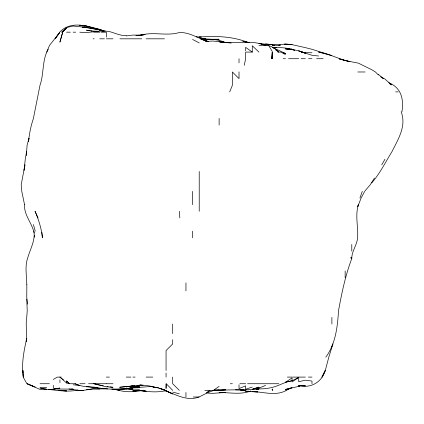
<?xml version="1.0" encoding="UTF-8"?>
<svg xmlns="http://www.w3.org/2000/svg" width="424" height="424" viewBox="0 0 424 424"><rect width="100%" height="100%" fill="white"/><g stroke="black" fill="none" stroke-linecap="round" stroke-linejoin="round"><path stroke-width="0.64" d="M26.85 284.234L26.765 297.5L27.565 304.135M401.947 111.777C403.844 99.243 401.48 87.906 388.813 82.722M26.341 155.195L27.131 144.944L29.033 138.309L28.541 141.325M26.41 155.195L26.495 153.992M26.198 341.521C27.295 333.529 25.419 325.42 26.739 317.401L27.221 310.766L26.765 299.153M28.381 141.325L29.945 131.679L31.381 125.043L33.406 118.413L40.031 85.123C43.799 74.449 42.225 62.789 46.666 52.306L49.481 45.448L59.524 32.696L55.194 38.817L59.932 31.853C72.234 19.303 90.922 27.231 105.157 31.106M26.299 341.405L26.765 338.246C23.892 350.94 21.248 364.068 23.373 377.095L23.182 374.085M26.659 151.575L25.376 158.21L24.094 170.268L24.947 164.841L21.2 184.742L21.783 191.372L24.534 204.638M244.219 65.349L245.655 58.713L245.655 52.083L252.285 52.083L252.285 45.76L258.921 52.083M359.95 198.008L362.266 191.372M357.745 206.451L358.413 204.638C354.946 215.466 358.36 226.771 357.618 237.806C357.029 245.12 351.623 251.294 351.782 258.571C345.39 275.351 341.739 293.122 338.516 310.718L338.511 310.766C337.525 326.925 335.633 343.694 325.823 357.199M357.745 206.7L361.126 198.008L364.672 191.372M229.702 91.881L232.389 85.245L232.389 71.979L239.019 78.615L239.019 71.873M331.881 346.403L332.914 343.933L328.786 357.199L325.25 370.703C321.53 382.485 310.707 388.485 298.719 385.639L305.349 385.808L298.719 385.639M46.757 52.083L48.188 49.316M381.748 164.841L384.944 159.239M374.44 178.107L370.258 184.742L365.048 190.864M371.678 182.898C379.968 173.559 385.453 162.132 392.014 151.575C398.12 139.178 406.68 126.151 401.157 111.777M66.563 27.581L62.498 32.182L66.563 27.719L61.745 32.182L66.563 27.581L73.198 26.023L86.464 27.396L99.73 29.791L103.949 31.164M164.168 390.721L166.06 390.875L164.756 390.361L172.69 393.97L166.06 390.838C176.225 395.036 187.933 401.449 199.047 396.996L205.857 393.599L209.922 390.361L206.875 392.545M219.123 386.386L213.399 390.361L219.123 390.016L214.3 389.916M292.083 381.95L298.719 377.418L298.719 381.706L305.349 380.196L311.985 381.075L311.985 383.731M285.453 382.347L292.083 377.848L292.083 380.81C285.023 381.68 279.077 385.814 272.187 387.409C266.087 389.009 259.748 389.147 253.494 388.585M53.297 379.416L57.415 377.095L61.215 377.095M286.338 390.361L290.361 388.172M298.719 377.418L292.083 380.81L285.453 382.098M300.393 385.654L298.719 386.375L285.453 389.46L291.484 387.806M300.393 385.575L298.719 386.264L300.526 385.575M285.453 390.361L292.083 387.642M258.921 388.124L258.921 387.144L252.285 389.174L258.921 388.124L265.551 385.411M212.488 390.901L206.462 393.053L212.488 393.345L225.754 392.476L219.123 392.555C229.58 392.391 240.334 394.961 250.478 391.103M258.921 387.144L252.285 389.476L219.123 390.154L225.754 389.826L212.488 390.552L219.123 390.186M285.453 390.901C274.927 396.138 263.341 391.803 252.285 391.585L257.713 391.919C251.84 391.951 245.989 391.188 240.276 389.831M252.285 387.07L245.655 389.221L245.655 385.861L239.019 388.601L239.019 384.69M143.148 385.209L139.528 385.331L132.892 387.149L141.939 385.231M68.974 389.025L79.829 390.488L83.337 390.361L93.095 388.872L107.569 388.898M144.955 34.439L139.528 35.574C152.37 31.143 166.234 36.443 179.326 32.547C189.851 32.044 198.533 38.844 208.269 41.462L201.57 39.448M119.626 389.142L126.262 388.877L132.892 387.483C117.586 391.31 101.818 388.225 86.464 386.402M133.496 385.824L134.705 385.601M77.889 390.032C68.163 392.216 58.231 390.472 48.474 389.418M165.455 390.727C156.901 392.672 148.087 391.813 139.528 390.361L146.158 391.182L134.917 390.361L138.871 390.621M126.262 388.872L132.892 387.865L131.085 388.04M248.671 391.151L245.655 391.601L251.082 391.193M144.955 34.355L139.528 35.128L132.892 35.075L126.262 35.918M53.901 388.93L59.932 388.087L53.297 389.184L46.666 389.561L40.031 387.912L46.666 387.276M132.293 386.015L119.626 387.239L139.528 385.331M86.464 389.683L93.095 388.877L99.73 389.009M139.528 390.901C131.694 392.142 123.379 392.242 115.879 389.365M135.908 35.431L143.747 34.922M128.069 388.464L139.528 386.969L134.101 387.541L139.528 387.006L136.512 387.011M128.069 388.32L129.882 388.151M139.528 389.306C130.645 388.903 121.884 388.882 112.996 389.11M152.19 386.397L139.528 387.34L136.512 387.197M254.702 388.888L253.494 388.739L255.905 388.58M136.512 390.732L132.892 391.029L138.924 390.631L132.892 390.737L138.924 390.668M137.721 390.637L138.924 390.536M253.494 388.739L255.301 388.607M202.842 39.231L219.123 39.257L216.712 39.294M261.332 44.239L265.551 44.022L280.026 45.161M278.817 45.156L280.63 45.077M201.034 39.209L210.076 39.236M272.791 47.525L278.817 47.446L285.453 48.023L292.083 49.2L290.88 49.083M53.901 389.009L73.198 389.094M203.446 39.326C211.035 38.939 218.752 39.48 225.754 42.686M203.446 39.315L212.488 39.57L201.034 39.029M141.939 385.125L139.528 385.13C148.214 385.045 156.631 387.43 164.851 390.001M66.563 32.182L70.336 32.182M73.198 32.182L75.652 32.182M79.829 32.182C90.54 33.644 101.082 28.991 111.618 32.182C116.415 33.798 121.11 35.69 126.262 35.743M93.778 32.182L99.73 32.182M101.082 32.182L106.36 32.182L106.36 37.142M93.095 38.817L94.16 38.817M99.73 38.817L104.421 38.817M106.36 38.817L112.996 38.817M119.918 38.817L141.77 38.817M146.158 38.817L164.491 38.817M258.921 45.448L267.358 45.448M277.842 52.083L280.916 52.083L285.453 54.579M283.264 58.713L285.453 58.713M288.553 58.713L298.719 58.713M301.082 58.713L305.349 58.713M308.524 58.713L311.985 58.713M316.643 58.713L323.152 58.713M357.755 71.979L365.048 71.979M395.64 91.881L398.21 91.881M351.782 257.702L350.521 257.702L351.782 258.571M106.36 377.095L109.403 377.095M126.262 377.095L130.899 377.095M132.892 377.095L135.108 377.095M146.158 377.095L152.794 377.095M287.366 377.095L292.083 377.095M292.756 377.095L298.719 377.095M299.053 377.095L305.349 377.095M308.381 377.095L311.985 377.095M40.031 383.731L49.422 383.731M63.505 379.904L59.932 377.095L66.563 382.994L69.34 383.731L75.096 383.731L79.829 385.533L73.198 384.78M79.829 383.731L85.033 383.731M88.521 383.731L93.095 383.731M106.26 383.731L96.895 383.731L93.095 383.317M106.36 383.731L112.996 383.731M230.343 383.731L232.389 383.731M239.915 383.731L245.655 383.731M247.542 383.731L278.817 383.731M78.138 390.361L83.337 390.361M204.808 390.361L212.488 390.361M193.222 396.996L199.047 396.996M139.528 390.732L144.955 390.748M93.095 31.106L98.522 31.191M311.985 52.767L305.349 52.666L301.448 52.083L305.349 53.026L298.719 50.949L311.985 55.306L318.615 56M125.053 388.591L132.892 389.29L126.866 388.628M208.269 41.552L205.857 41.499L212.488 41.027L219.123 41.605L223.946 42.665M123.85 388.596L126.262 388.649M200.43 37.105L199.222 37.074C215.874 35.748 233.009 36.321 248.671 42.707M203.446 39.474L205.857 39.554L200.573 38.817M201.633 37.095L196.211 36.798M272.791 47.557L276.406 47.689M245.655 390.361L235.405 389.857M82.24 27.147L86.464 27.412L82.24 27.226L83.448 27.332M274.503 45.379L272.187 45.23L278.817 44.997L285.453 43.884L292.083 44.716L288.468 44.398M97.923 387.562C90.227 387.011 82.203 387.16 75.096 383.731M205.857 41.213L208.269 41.372M253.494 388.935L258.921 389.402L255.905 389.036M287.26 44.292L284.244 44.292L292.083 44.647L305.349 47.631L311.985 49.301L331.881 55.602L318.615 52.083C328.955 53.657 338.114 58.782 348.162 61.273M93.095 387.07L94.907 387.234M96.11 387.345L97.923 387.51M285.453 48.575L286.656 48.686M287.864 48.802L289.671 48.972M244.595 390.462L240.959 389.905M231.181 43.052L225.754 42.532L219.123 41.155L225.155 42.543M79.829 25.212L86.464 26.113M157.617 387.589L152.794 387.054L158.825 387.79M283.645 53.133L285.453 53.345L283.645 53M242.035 389.9L243.848 390.133M106.965 386.502L108.173 386.661M109.98 386.895L112.996 387.287L106.36 386.799L93.852 383.731L103.345 385.861M86.464 27.613L96.714 29.457M93.095 31.085L86.464 30.146L89.48 30.698M71.391 389.057L73.198 389.333L71.99 389.068M302.874 52.555L304.114 52.746M45.458 388.988L46.666 389.184M90.683 30.92L91.891 31.138M205.857 41.16L208.269 41.6M292.083 49.756L285.453 48.527L292.083 49.529L285.453 48.935L292.083 49.449L298.719 50.763L302.323 52.083M249.275 42.575L245.655 41.902L248.067 42.697M223.342 42.591L219.123 41.764C234.456 44.488 250.801 39.241 265.551 45.448L259.525 43.571M258.921 43.386C266.272 44.419 273.734 46.19 278.817 52.083L275.759 50.053M93.095 27.926L99.73 29.357M40.031 387.912L46.666 389.359L40.031 389.423L27.115 383.731L33.401 386.306M284.244 53.307L285.453 53.578L278.817 50.292L273.39 48.161M35.208 387.017L33.401 386.609L31.874 385.649M243.848 41.579L245.655 41.987L242.639 41.202M240.906 389.937L242.788 390.361L240.906 389.894M84.768 26.087L79.829 25.302L86.464 26.055L92.496 27.777M99.73 30.221L103.345 31.138L99.73 30.221L102.746 31.079M111.788 388.962L119.626 390.361L117.819 389.82M349.975 61.639L339.121 58.867L345.147 60.579L358.413 63.15L371.678 69.684L375.441 71.979L378.314 74.947M172.69 392.089L179.326 393.838M294.5 50.223L292.083 49.465L294.5 50.318M164.851 389.979L159.424 388.241L166.06 390.859M100.334 29.601L103.345 30.809M302.354 52.083L305.349 53.345M200.928 38.817L205.857 40.921M380.657 76.792L384.944 79.05L391.58 84.922L389.37 83.512M192.591 39.448L199.222 42.914M382.437 78.005L383.471 78.615L378.314 74.343M31.874 385.533L33.401 386.434L26.765 383.54L23.188 377.095L22.954 370.465L23.108 372.876M252.285 52.083L245.655 47.355L245.655 50.79M66.563 382.994L66.563 381.001L69.409 383.731M66.563 381.001L69.34 383.731M172.69 383.731L179.326 390.361M172.69 390.361L166.24 383.731L166.06 388.464L166.06 383.794M268.631 45.448L272.187 51.331M38.017 217.904L35.028 211.274C38.669 219.696 41.515 228.653 42.4 237.806L41.928 232.379M34.132 232.983C32.097 223.199 24.014 215.249 24.454 204.638M33.401 224.54L35.234 231.17M34.386 235.394L34.572 237.202M179.326 211.274L179.84 217.904M33.947 231.17C35.367 240.488 30.274 249.01 27.767 257.702C24.656 266.33 26.696 275.351 26.754 284.234M351.782 244.436L351.782 251.072M345.147 270.968L345.147 277.603M331.881 317.401L331.881 324.031M239.019 58.713L239.019 62.853M219.123 118.413L219.123 125.043M199.222 171.476L199.222 211.274M192.591 191.372L192.591 204.638M192.591 231.17L192.591 237.806M185.956 282.824L185.956 290.869M185.956 392.454L185.956 396.996M172.69 324.031L172.69 333.624M172.69 339.719L172.69 343.933L166.06 350.563L166.06 370.465M172.69 377.095L172.69 383.322M166.06 372.993L166.06 377.095M59.932 379.83L59.932 382.581M53.297 385.352L53.297 388.034M272.447 52.083L272.187 58.713L272.187 52.083L271.275 58.713L272.187 58.13L272.447 52.083M62.704 32.182L59.932 42.056L62.704 32.182M325.25 370.465L321.98 377.095L325.25 370.465M140.726 385.13L139.528 385.437L140.731 385.13M132.892 385.962L126.262 386.852L132.892 385.962M272.367 390.361L272.187 389.057L272.367 390.361M272.187 44.446L265.551 44.16L272.187 44.467M66.563 390.944L58.963 390.361L66.563 390.944M205.857 38.992L202.709 38.817L205.857 39.013"/></g></svg>
